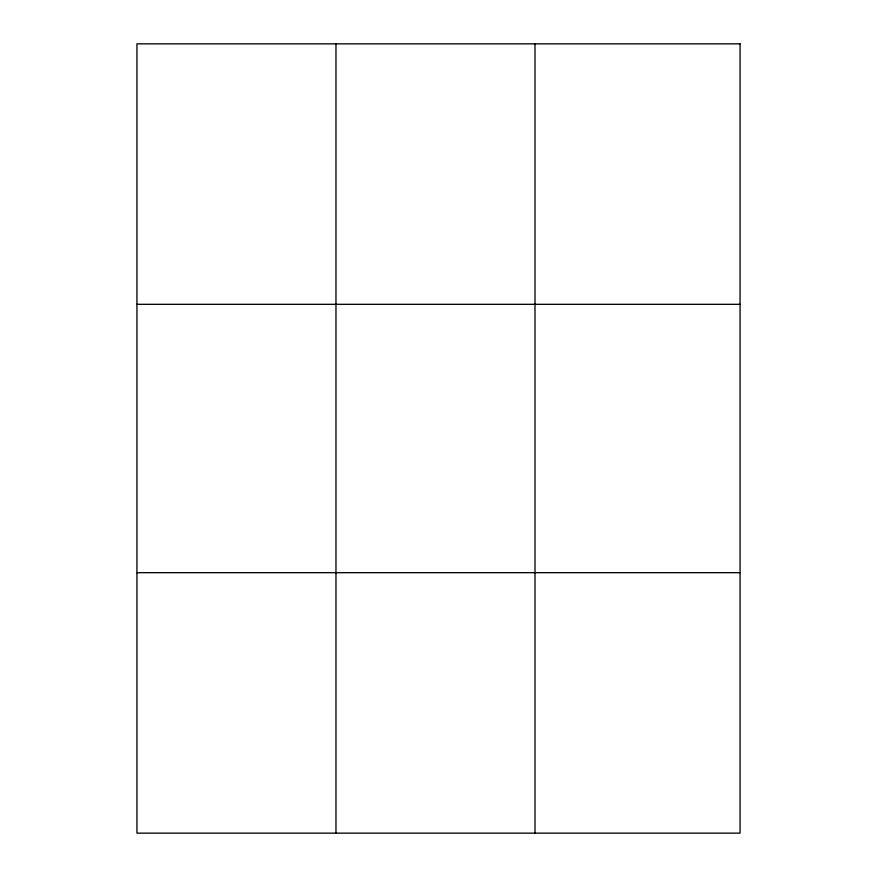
<?xml version="1.0" encoding="UTF-8"?>
<svg xmlns="http://www.w3.org/2000/svg" width="877" height="877" viewBox="0 0 877 877"><rect width="100%" height="100%" fill="white"/><g stroke="black" fill="none" stroke-linecap="round" stroke-linejoin="round"><path stroke-width="1.32" d="M136.944 304.319L740.056 304.319M136.944 572.681L740.056 572.681M534.992 43.85L534.992 833.15M335.968 43.85L335.968 833.15M740.056 43.85L136.944 43.85L136.944 833.15L740.056 833.15L740.056 43.85"/></g></svg>
